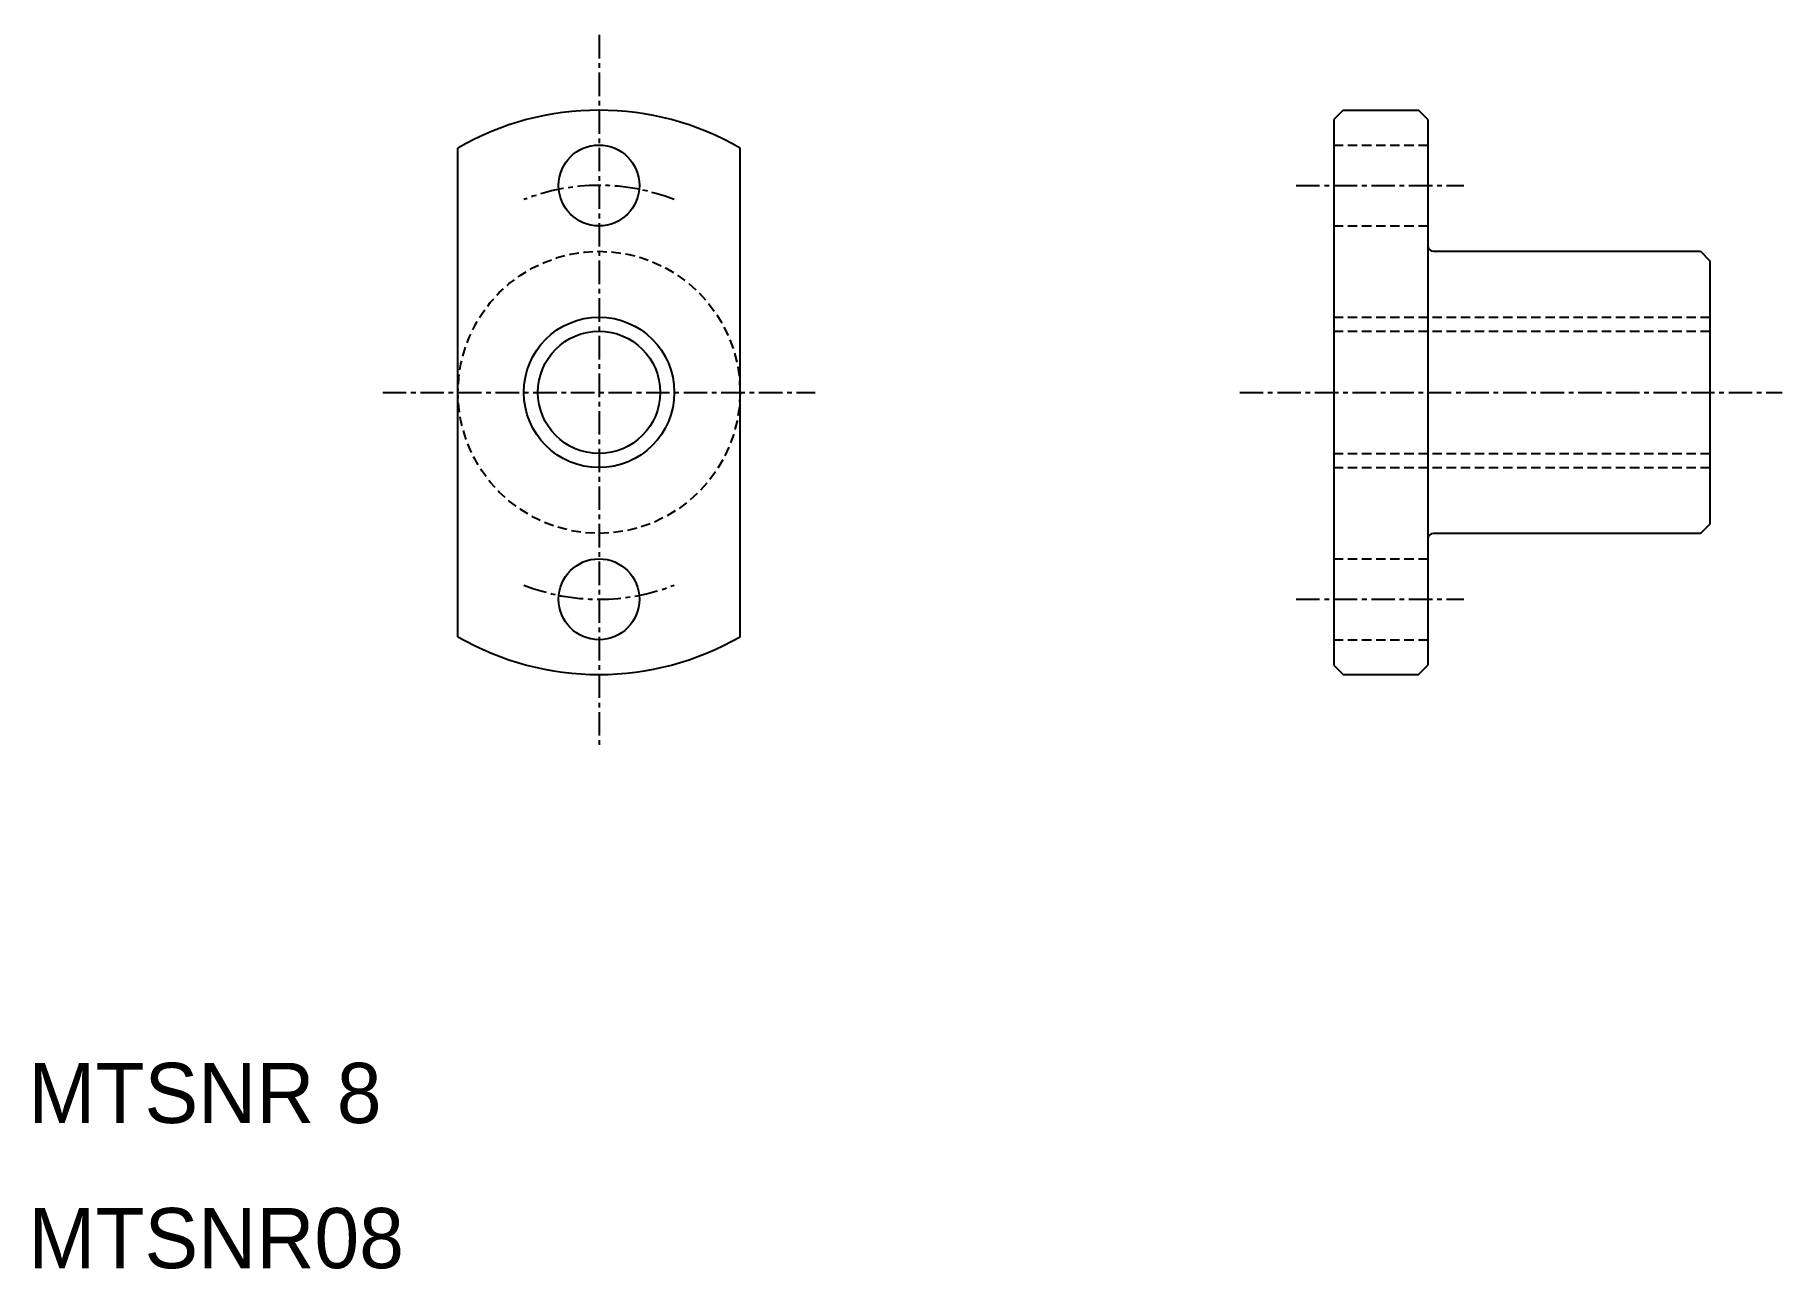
# Model space of a CAD drawing. Extents: x 22.6 to 115.5, y 75.4 to 141.
import ezdxf

# ---------------------------------------------------------------- set-up
doc = ezdxf.new("R2010")
doc.units = 0
doc.linetypes.add('CENTER', pattern=[2, 1.25, -0.25, 0.25, -0.25])
doc.linetypes.add('DASHED', pattern=[0.75, 0.5, -0.25])
doc.layers.get('0').update_dxf_attribs({"linetype": 'CONTINUOUS'})
doc.layers.add('CENTER', color=1, linetype='CENTER')

msp = doc.modelspace()

# ---------------------------------------------------------------- linework, layer by layer
at = {"color": 7, "linetype": 'CONTINUOUS'}
for p, q in [((92.161, 137.014), (91.661, 136.514)), ((92.161, 137.014), (96.161, 137.014)), ((96.661, 136.514), (96.161, 137.014)), ((91.661, 136.514), (91.661, 107.514)), ((96.661, 136.514), (96.661, 107.514)), ((45.093, 109.023), (45.093, 135.004)), ((60.093, 109.023), (60.093, 135.004)), ((96.961, 129.514), (111.161, 129.514)), ((111.161, 129.514), (111.661, 129.014)), ((111.661, 129.014), (111.661, 115.014)), ((111.161, 114.514), (96.961, 114.514)), ((111.161, 114.514), (111.661, 115.014)), ((91.661, 107.514), (92.161, 107.014)), ((92.161, 107.014), (96.161, 107.014)), ((96.161, 107.014), (96.661, 107.514))]:
    msp.add_line(p, q, dxfattribs=at)
at = {"color": 3, "linetype": 'DASHED'}
for p, q in [((91.661, 135.164), (96.661, 135.164)), ((91.661, 130.864), (96.661, 130.864)), ((91.661, 126.014), (111.661, 126.014)), ((91.661, 125.264), (111.661, 125.264)), ((91.661, 118.764), (111.661, 118.764)), ((91.661, 118.014), (111.661, 118.014)), ((91.661, 113.164), (96.661, 113.164)), ((91.661, 108.864), (96.661, 108.864))]:
    msp.add_line(p, q, dxfattribs=at)
at = {"color": 7, "linetype": 'CONTINUOUS'}
for centre, radius in [((52.593, 133.014), 2.15), ((52.593, 122.014), 3.25), ((52.593, 111.014), 2.15)]:
    msp.add_circle(centre, radius, dxfattribs=at)
at = {"color": 3, "linetype": 'DASHED'}
msp.add_circle((52.593, 122.014), 7.5, dxfattribs=at)
at = {"color": 3, "linetype": 'CONTINUOUS'}
msp.add_circle((52.593, 122.014), 4, dxfattribs=at)
at = {"color": 7, "linetype": 'CONTINUOUS'}
for centre, radius, start, end in [((52.593, 122.014), 15, 60, 120), ((96.961, 129.814), 0.3, 180, 270), ((96.961, 114.214), 0.3, 90, 180), ((52.593, 122.014), 15, 240, 300)]:
    msp.add_arc(centre, radius, start, end, dxfattribs=at)
at = {"layer": 'CENTER', "color": 1, "linetype": 'CENTER'}
for p, q in [((52.593, 141.015), (52.593, 103.012)), ((89.661, 133.014), (98.584, 133.014)), ((41.093, 122.014), (64.093, 122.014)), ((86.661, 122.014), (115.498, 122.014)), ((89.661, 111.014), (98.584, 111.014))]:
    msp.add_line(p, q, dxfattribs=at)
for start, end in [(68.67631, 111.32369), (248.67631, 291.32369)]:
    msp.add_arc((52.593, 122.014), 11, start, end, dxfattribs=at)

# ---------------------------------------------------------------- texts
at = {"color": 7, "linetype": 'CONTINUOUS'}
for s, p in [('MTSNR 8', (22.246, 83.166)), ('MTSNR08', (22.246, 75.449))]:
    msp.add_text(s, height=3.2, dxfattribs=at).set_placement(p)

doc.saveas('drawing.dxf')
